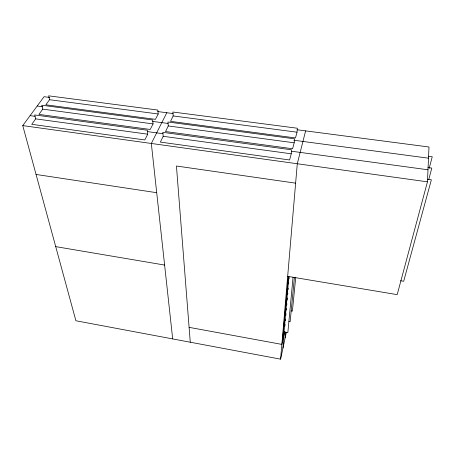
<?xml version="1.0" encoding="UTF-8"?>
<svg xmlns="http://www.w3.org/2000/svg" width="455" height="455" viewBox="0 0 455 455"><rect width="100%" height="100%" fill="white"/><g stroke="black" fill="none" stroke-linecap="round" stroke-linejoin="round"><path stroke-width="0.68" d="M287.668 276.356L397.192 294.641L427.45 181.835L428.997 146.999L297.166 129.772M291.24 153.807L291.541 149.809L162.833 132.337L163.203 136.301L160.359 142.102L289.59 159.978L291.24 153.807L163.203 136.301M294.186 142.807L294.499 138.826L167.935 122.003L168.27 125.944L165.529 131.546L292.593 148.757L294.186 142.807L168.27 125.944M297.024 132.195L297.348 128.23L172.86 112.015L173.167 115.94L170.517 121.354L295.488 137.939L297.024 132.195L173.167 115.94M49.663 97.438L44.055 96.705L22.75 125.597L75.9 320.758L280.599 359.166L297.28 163.749L305.623 130.881M288.328 276.407L282.737 338.031L284.051 331.962L288.897 276.486M282.953 348.155L284.381 331.894M284.875 326.258L285.063 324.131M285.37 320.621L285.495 319.194M285.808 315.69L285.996 313.552M286.303 310.054L286.428 308.609M286.735 305.123L286.86 303.673M287.168 300.192L287.361 298.031M287.662 294.556L287.793 293.088M288.095 289.625L288.225 288.151M288.595 283.988L288.72 282.51M289.027 279.057L289.158 277.573M285.239 337.439L285.734 332.008M293.06 277.18L287.839 332.65L284.051 331.962M294.425 277.345L290.148 321.742L288.902 321.52M295.733 277.197L292.394 311.129L291.166 310.913M280.599 359.166L286.354 332.218M284.551 331.951L281.861 344.401L189.104 327.344M429.156 168.407L432.25 156.753L428.451 156.253M428.678 179.736L431.812 168.083L427.945 167.559M166.792 112.738L151.327 143.467L172.684 338.918M147.761 134.191L144.781 139.947L31.748 124.317L35.689 118.863L34.694 114.944L147.312 130.232L147.761 134.191L35.689 118.863M153.073 123.908L150.195 129.47L38.92 114.398L42.736 109.132L41.792 105.23L152.664 119.972L153.073 123.908L42.736 109.132M158.209 113.977L155.428 119.352L45.858 104.815L49.544 99.719L48.651 95.834L157.834 110.059L158.209 113.977L49.544 99.719M157.675 111.549L173.133 113.568M37.191 106.015L42.821 106.766M152.658 121.411L168.134 123.47M293.816 140.225L428.502 158.186M30.093 115.644L35.012 116.309M147.517 131.62L162.992 133.725M291.723 151.248L427.984 169.789M427.421 179.287L431.363 179.827L403.676 281.281L400.474 280.758M22.75 125.597L427.45 181.835M295.625 183.155L176.438 166.018L190.27 342.217M36.053 174.453L156.708 192.704M55.709 246.621L164.613 265.06"/></g></svg>
